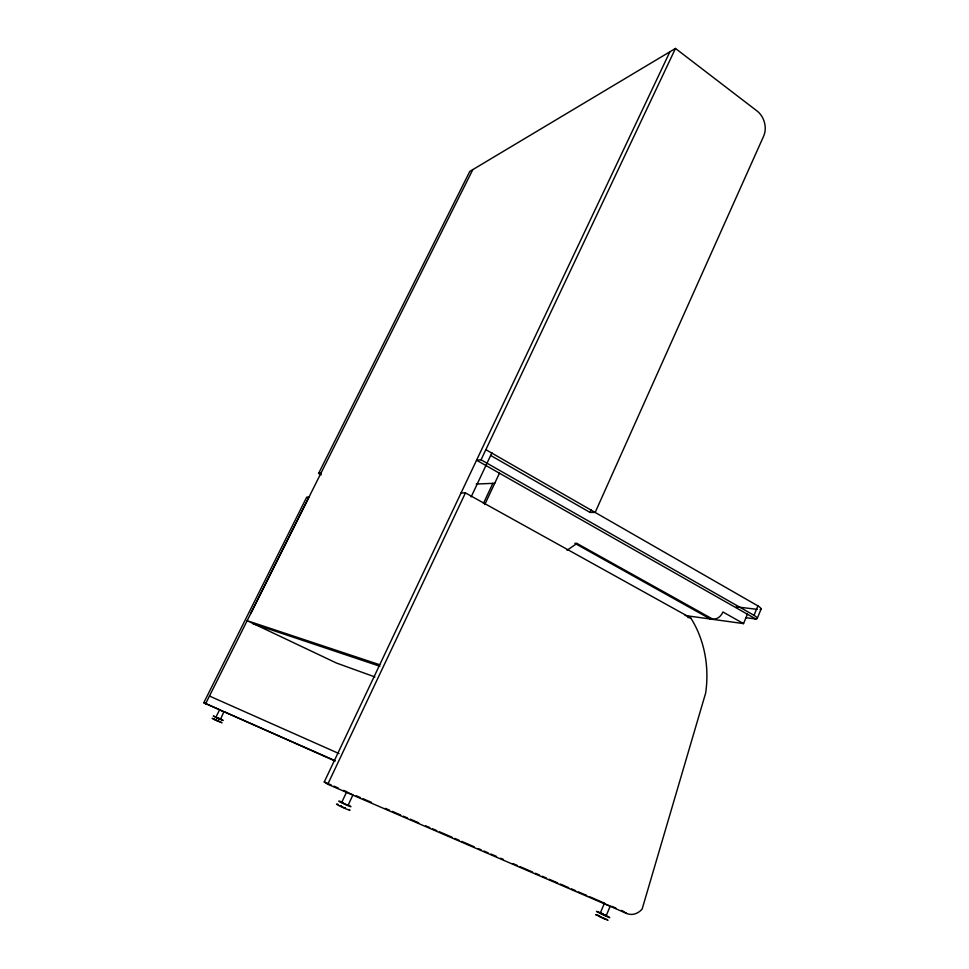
<?xml version="1.0" encoding="UTF-8"?>
<svg xmlns="http://www.w3.org/2000/svg" width="969" height="969" viewBox="0 0 969 969"><rect width="100%" height="100%" fill="white"/><g stroke="black" fill="none" stroke-linecap="round" stroke-linejoin="round"><path stroke-width="1.45" d="M754.839 618.864L756.341 618.925A12.246 2.241 22.7 0 0 754.015 615.327L757.903 605.891L485.869 449.677M757.261 618.367L761.125 608.98M685.107 615.521L743.538 623.612L747.426 614.213M604.341 903.362L600.295 913.089L606.109 915.862L610.24 906.112L606.606 904.586M490.653 455.466L590 512.395L591.235 509.633M484.803 504.51L499.447 473.211M346.611 791.964L341.718 802.417L348.053 805.336L352.982 794.834L346.781 792.097M483.422 503.444L492.846 483.349M471.14 496.891L491.937 452.741M461.038 493.015L465.435 492.894L690.631 617.859L691.575 619.264A103.683 89.39 -78.9 0 1 705.638 693.101L642.132 909.092A16.473 13.518 -70.2 0 1 626.834 913.525L327.752 784.26L324.264 781.959L669.894 51.781M327.752 784.26L465.435 492.894M745.888 617.689L755.832 618.997L476.566 460.202L481.06 459.827L675.478 48.45L757.031 110.975A18.496 14.717 72.9 0 1 763.645 136.157L595.172 512.431L590 512.395M219.321 718.841L220.52 719.289L223.887 711.767M217.008 717.799L215.917 717.193L219.563 709.865L224.166 711.949M335.092 761.028L203.781 702.743L306.725 497.121L309.014 497.061L251.032 612.953M321.272 474.822L318.607 473.393L469.795 171.416L675.478 48.45M205.537 703.894L472.824 169.611M341.718 802.417L342.481 802.586M567.095 550.247L576.979 543.452L712.821 619.191A12.476 10.477 -85 0 0 722.935 611.996L743.538 623.612M600.295 913.089L606.194 915.85M318.607 473.393L320.945 473.199M476.239 484.04L494.735 483.277M576.979 543.452L574.871 543.343L709.926 618.791L712.336 619.118M215.917 717.193L216.632 717.435M736.222 606.836L757.189 609.344M709.926 618.791L710.41 618.852A12.44 10.453 -85 0 0 711.779 618.816M687.784 617.459L690.631 617.859M219.03 721.505L218.17 721.166M379.775 664.77L247.156 620.693L336.497 663.05L374.906 676.943M338.181 804.44C329.944 801.799 355.223 813.476 349.022 809.43M340.482 805.736L341.56 806.123M252.691 623.6L379.812 666.236M599.375 916.226L600.429 916.638M598.697 915.62L595.644 914.579L608.035 920.271M345.17 808.194L341.96 806.753M342.651 802.332C327.837 796.736 360.831 811.974 347.871 804.73M215.93 719.773L212.126 718.32L218.219 721.348M216.535 720.197L214.767 719.519L217.008 720.657M217.601 720.924L222.01 722.789L219.648 721.493M324.264 781.959L331.204 784.963M333.978 786.162L338.145 787.967M343.704 790.377L346.478 791.576M356.204 795.779L360.371 797.584M363.145 798.783L371.478 802.38M385.371 808.388L389.538 810.193M392.312 811.392L400.645 815.002M403.419 816.201L407.586 818.006M410.371 819.205L418.705 822.802M425.645 825.806L429.812 827.611M432.586 828.81L436.753 830.615M439.526 831.814L452.026 837.216M454.812 838.427L458.979 840.22M461.753 841.419L474.253 846.833M478.42 848.638L481.193 849.837M483.967 851.036L488.134 852.841M490.92 854.04L496.467 856.439M500.634 858.243L503.42 859.442M513.134 863.645L517.301 865.45M520.087 866.649L532.575 872.052M535.36 873.263L539.527 875.055M542.301 876.267L546.468 878.059M549.241 879.258L557.575 882.868M560.361 884.067L568.694 887.677M571.468 888.876L575.634 890.681M578.408 891.88L586.742 895.477M589.515 896.688L604.801 903.29M611.742 906.294L615.909 908.098M602.791 918.14L604.91 918.927L603.384 918.018M203.781 702.743L218.958 709.429M224.481 711.864L334.862 760.568M209.461 696.045L339.041 753.591M217.686 717.884L219.43 718.683M218.086 718.441L219.369 719.022M219.624 718.623L213.277 716.006L217.565 718.065M216.802 717.859L223.161 720.476L220.799 719.18M217.141 720.464L218.485 720.924M603.093 913.961C580.722 904.404 623.891 924.983 604.729 914.748M602.028 917.788L599.012 916.153M344.758 807.565L345.448 807.916M605.879 904.234L604.777 903.653M341.258 806.402L340.167 805.724M606.328 919.266L607.357 919.847M626.834 913.525L621.468 910.497A16.352 13.445 -70.1 0 0 622.704 910.945M481.06 459.827L754.015 615.327M757.903 605.891A12.234 2.326 22.7 0 1 760.193 609.562"/></g></svg>
